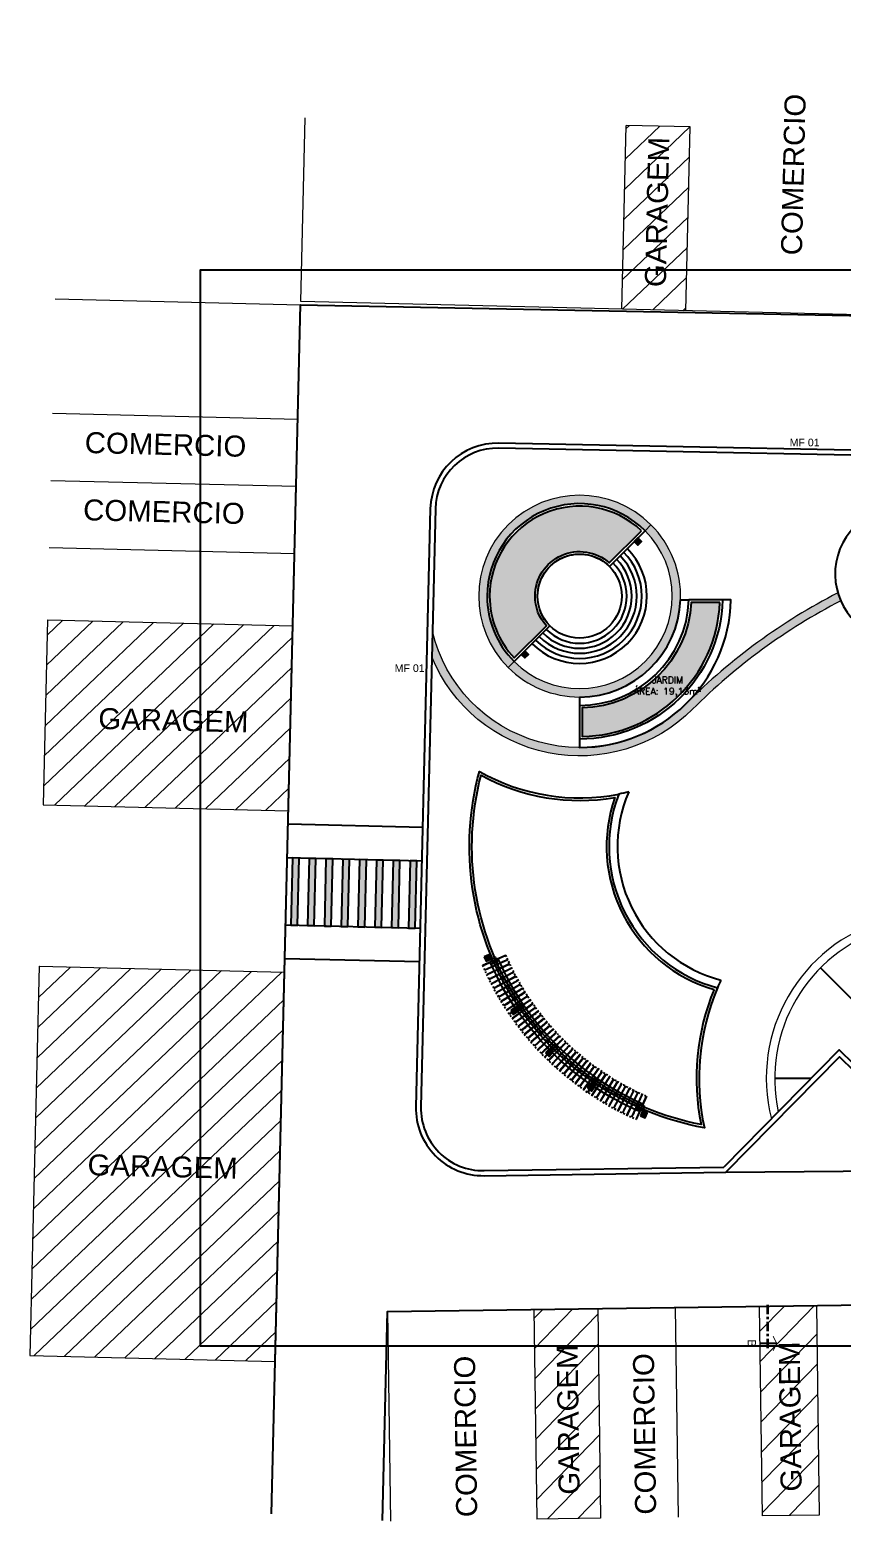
# Model space of a CAD drawing. Extents: x 387222 to 388513, y 9633222 to 9634061.
# Drawn here: x 388220.9 to 388269.1, y 9633403.4 to 9633492.1 of the extents above; entities that cross this region are included whole.
import ezdxf
from ezdxf.enums import TextEntityAlignment as Align

# ---------------------------------------------------------------- set-up
doc = ezdxf.new("R2010")
doc.units = 0
doc.header["$LTSCALE"] = 0.04921259842519685
for name, pattern in [('ACAD_PROJEÇÃO', [0.2, 0.1, -0.1]), ('CONTINUO', [0]), ('DASHDOT', [1, 0.5, -0.25, 0, -0.25])]:
    doc.linetypes.add(name, pattern=pattern)
doc.layers.get('Defpoints').update_dxf_attribs({"color": 8})
for name, color, linetype in [('AI-Cotas', 12, 'Continuous'), ('BANCO', 2, 'Continuous'), ('Camada 1', 7, 'Continuous'), ('DLXLUM03', 2, 'Continuous'), ('EIXO', 253, 'DASHDOT'), ('HACHURA', 253, 'Continuous'), ('MEIO-FIO', 3, 'Continuous'), ('P01', 22, 'Continuous'), ('P08', 8, 'Continuous'), ('P2', 2, 'Continuous'), ('P6', 4, 'Continuous'), ('PROJEÇÃO', 8, 'ACAD_PROJEÇÃO'), ('SINAH_IMPLANTAR', 7, 'Continuous'), ('Texto', 2, 'Continuous'), ('VIA_PAVIMENTADA', 7, 'Continuous')]:
    doc.layers.add(name, color=color, linetype=linetype)
for name, color, linetype, lineweight in [('ARQ_PISO', 7, 'Continuous', 13), ('CARAMANCHÃO', 2, 'Continuous', 13), ('Layout', 8, 'Continuous', 13), ('PAISAGISMO', 73, 'Continuous', 25)]:
    doc.layers.add(name, color=color, linetype=linetype, lineweight=lineweight)
doc.styles.add('COTA_200', font='romans.shx', dxfattribs={"height": 0.4})
doc.styles.add('RUA_200', font='arial.ttf', dxfattribs={"height": 0.45})
doc.styles.add('SANS', font='SAS_____.PFB')
doc.styles.add('T7', font='arial.ttf')
pattern_1 = [(45, (57.49700831703376, -18.20105795003474), (-0.8980256121069153, 0.8980256121069154), [])]
pattern_2 = [(45, (72.08495355065679, 44.64894174784422), (-0.8980256121069153, 0.8980256121069154), [])]
pattern_3 = [(45.80543982138884, (50.86428464960773, 57.83007415570319), (-0.9105605299318542, 0.8853132334548156), [])]

# ---------------------------------------------------------------- blocks, each defined once
blk = doc.blocks.new('A$C16AF3B07')
at = {"layer": 'Layout'}
h = blk.add_hatch(dxfattribs=at)
h.set_pattern_fill('LINE', color=256, scale=0.4, angle=45, style=0)
h.set_pattern_definition(pattern_1)
h.paths.add_polyline_path([(22.90000041777967, 10.93513705208898), (19.10000041779131, 10.93513705208898), (19.10000041779131, 2.272427082061768e-07), (22.90000041777967, 2.272427082061768e-07)])
h = blk.add_hatch(dxfattribs=at)
h.set_pattern_fill('LINE', color=256, scale=0.4, angle=45, style=0)
h.set_pattern_definition(pattern_1)
h.paths.add_polyline_path([(39.30000041780295, 10.93513705208898), (35.30000041780295, 10.93513705208898), (35.30000041780295, 2.272427073179983e-07), (39.30000041780295, 2.272427073179983e-07)])
h = blk.add_hatch(dxfattribs=at)
h.set_pattern_fill('LINE', color=256, scale=0.4, angle=45, style=0)
h.set_pattern_definition(pattern_1)
h.paths.add_polyline_path([(62.50000041775638, 10.93513705208898), (59.50000041775638, 10.93513705208898), (59.50000041775638, 2.272427082061768e-07), (62.50000041775638, 2.272427082061768e-07)])
for p, q in [((4.177563823759556e-07, 2.272427082061768e-07), (4.177563823759556e-07, 10.93513705208898)), ((19.10000041779131, 2.272427082061768e-07), (19.10000041779131, 10.93513705208898)), ((22.90000041777967, 10.93513705208898), (19.10000041779131, 10.93513705208898)), ((22.90000041777967, 2.272427082061768e-07), (22.90000041777967, 10.93513705208898)), ((35.30000041780295, 2.272427082061768e-07), (35.30000041780295, 10.93513705208898)), ((39.30000041780295, 10.93513705208898), (35.30000041780295, 10.93513705208898)), ((39.30000041780295, 2.272427082061768e-07), (39.30000041780295, 10.93513705208898)), ((48.90000041777967, 2.272427082061768e-07), (48.90000041777967, 10.93513705208898)), ((59.50000041775638, 2.272427082061768e-07), (59.50000041775638, 10.93513705208898)), ((62.50000041775638, 10.93513705208898), (59.50000041775638, 10.93513705208898)), ((62.50000041775638, 2.272427082061768e-07), (62.50000041775638, 10.93513705208898)), ((87.5100004177657, 2.272427082061768e-07), (87.5100004177657, 10.93513705208898)), ((87.5100004177657, 2.272427082061768e-07), (4.177563823759556e-07, 2.272427082061768e-07))]:
    blk.add_line(p, q, dxfattribs=at)
at = {"layer": 'Layout', "char_height": 1.25, "width": 15.72225240717143, "attachment_point": 1, "rotation": 90, "style": 'T7'}
for s, insert in [('COMERCIO', (28.46997878997354, 3.451345736160874)), ('COMERCIO', (76.3225717433379, 3.451345736160874)), ('GARAGEM', (20.42481514048995, 1.36657103523612)), ('GARAGEM', (36.72481514047831, 1.36657103523612)), ('GARAGEM', (60.42481514048995, 1.36657103523612))]:
    blk.add_mtext(s, dxfattribs=dict(at, insert=insert))
blk = doc.blocks.new('A$C27F23DB8')
at = {"layer": 'Layout'}
h = blk.add_hatch(dxfattribs=at)
h.set_pattern_fill('LINE', color=256, scale=0.4, angle=45, style=0)
h.set_pattern_definition(pattern_2)
h.paths.add_polyline_path([(-8.418573997914791e-07, 43.74999992549419), (-8.418573997914791e-07, 32.74999992549419), (14.58794565137941, 32.74999992549419), (14.58794565137941, 43.74999992549419)])
h = blk.add_hatch(dxfattribs=at)
h.set_pattern_fill('LINE', color=256, scale=0.4, angle=45, style=0)
h.set_pattern_definition(pattern_2)
h.paths.add_polyline_path([(14.58794565137941, 23.14999992586672), (-8.418573997914791e-07, 23.14999992586672), (-8.418573997914791e-07, -7.450580596923828e-08), (14.58794565137941, -7.450580774559512e-08)])
for p, q in [((-8.418573997914791e-07, 62.84999992512167), (14.58794565137941, 62.84999992512167)), ((14.58794565137941, 62.84999992512167), (14.58794565137941, -7.450580596923828e-08)), ((-8.418573997914791e-07, 56.04999992437661), (14.58794565137941, 56.04999992437661)), ((-8.418573997914791e-07, 52.04999992437661), (14.58794565137941, 52.04999992437661)), ((-8.418573997914791e-07, 48.04999992437661), (14.58794565137941, 48.04999992437661)), ((-8.418573997914791e-07, 43.74999992549419), (14.58794565137941, 43.74999992549419)), ((-8.418573997914791e-07, 43.74999992549419), (-8.418573997914791e-07, 32.74999992549419)), ((-8.418573997914791e-07, 32.74999992549419), (14.58794565137941, 32.74999992549419)), ((-8.418573997914791e-07, 23.14999992586672), (14.58794565137941, 23.14999992586672)), ((-8.418573997914791e-07, 23.14999992586672), (-8.418573997914791e-07, -7.450580596923828e-08)), ((-8.418573997914791e-07, -7.450580596923828e-08), (14.58794565137941, -7.450580596923828e-08))]:
    blk.add_line(p, q, dxfattribs=at)
at = {"layer": 'Layout', "char_height": 1.25, "width": 15.72225240717143, "attachment_point": 1, "style": 'T7'}
for s, insert in [('COMERCIO', (1.958873687661253, 54.97735525295138)), ('COMERCIO', (1.958873687661253, 50.97735525295138)), ('GARAGEM', (3.160352639679331, 38.59256872162223)), ('GARAGEM', (3.160352639679331, 12.04960590042174))]:
    blk.add_mtext(s, dxfattribs=dict(at, insert=insert))
blk = doc.blocks.new('A$C2FCD177E')
at = {"layer": 'Layout'}
h = blk.add_hatch(dxfattribs=at)
h.set_pattern_fill('LINE', color=256, scale=0.4, angle=45.80543982138884, style=0)
h.set_pattern_definition(pattern_3)
h.paths.add_polyline_path([(12.49876514973167, 12.63735854282905), (8.69914061296377, 12.58394151019914), (8.87433267798042, 0.1222970169037572), (12.67395721474895, 0.175714049488306)])
h = blk.add_hatch(dxfattribs=at)
h.set_pattern_fill('LINE', color=256, scale=0.4, angle=45.80543982138884, style=0)
h.set_pattern_definition(pattern_3)
h.paths.add_polyline_path([(25.49748067039538, 12.82010102288075), (22.0978166111673, 12.77230683579062), (22.2730086761876, 0.3106623422354469), (25.67267273541074, 0.3584565278142708)])
h = blk.add_hatch(dxfattribs=at)
h.set_pattern_fill('LINE', color=256, scale=0.4, angle=45.80543982138884, style=0)
h.set_pattern_definition(pattern_3)
h.paths.add_polyline_path([(48.79517848812975, 13.1476317755878), (45.795474906452, 13.10546043328941), (45.97066697152331, 0.6438159383833408), (48.97037055320106, 0.6859872806817293)])
for p, q in [((2.260785549879074e-07, 12.46164461970329), (48.79517848812975, 13.1476317755878)), ((2.260785549879074e-07, 12.46164461970329), (0.1751922910916619, 1.266598701477051e-07)), ((8.699140612967312, 12.58394150994718), (8.87433267798042, 0.122297016903758)), ((12.49876514973585, 12.63735854253173), (12.67395721474895, 0.175714049488306)), ((17.09831064171158, 12.70202126726508), (17.27350270672468, 0.2403767723590136)), ((22.09781661117449, 12.77230683527887), (22.2730086761876, 0.310662342235446)), ((25.49748067039764, 12.82010102272034), (25.67267273541074, 0.3584565278142691)), ((30.69696687860414, 12.89319801516831), (30.87215894367546, 0.4315535202622414)), ((37.79626535531133, 12.99300352297723), (37.97145742032444, 0.5313590280711651)), ((45.795474906452, 13.10546043328941), (45.97066697152331, 0.6438159383833408)), ((48.79517848812975, 13.1476317755878), (48.97037055320106, 0.6859872806817293)), ((12.67395721474895, 0.175714049488306), (8.87433267798042, 0.122297016903758)), ((25.67267273541074, 0.3584565278142691), (22.2730086761876, 0.310662342235446)), ((48.97037055320106, 0.6859872806817293), (45.97066697152331, 0.6438159383833408))]:
    blk.add_line(p, q, dxfattribs=at)
at = {"layer": 'Layout', "char_height": 1.25, "width": 15.72225240717143, "attachment_point": 1, "rotation": 90.80543982138883, "style": 'T7'}
for s, insert in [('GARAGEM', (46.87534853391116, 2.082414826378226)), ('COMERCIO', (4.089294996636454, 0.2272976655513048)), ('GARAGEM', (10.17897471803008, 1.566518750041723)), ('COMERCIO', (14.72676041198429, 0.3768445029854774)), ('GARAGEM', (23.37767047743546, 1.752072652801871))]:
    blk.add_mtext(s, dxfattribs=dict(at, insert=insert))
blk = doc.blocks.new('CAR 03')
at = {"layer": 'BANCO'}
for points in [[(5.631273666495641, -3.246298490886378, -0.1890008172567053), (-3.246298491774132, 5.631273666721419, -0.1890008172567053)], [(-2.788098243972421, 5.831404956432593, 0.1890008172445109), (5.831404955762094, -2.788098244185583)]]:
    blk.add_lwpolyline(points, format="xyb", dxfattribs=at)
at = {"layer": 'CARAMANCHÃO'}
for points in [[(-2.339886883784267, 6.054453979082117), (-3.714505304407794, 5.454052390530705)], [(-2.319891432940494, 6.008626231923699), (-3.69449217536021, 5.408232364803553)], [(-2.228044049465097, 5.803116807714105), (-3.592251449357718, 5.179467733949423)], [(-2.207255746936426, 5.757643226534128), (-3.571463146829046, 5.133994152769446)], [(-2.111931898863986, 5.553723070770502), (-3.465352563594934, 4.906998630613089)], [(-2.090374417428393, 5.508609049022198), (-3.44379508215934, 4.861884608864784)], [(-1.991601593210362, 5.306336969137192), (-3.333845240646042, 4.636723656207323)], [(-1.969281149329618, 5.261595513671637), (-3.311524796765298, 4.591982200741768)], [(-1.867087831604294, 5.061029832810163), (-3.197767402743921, 4.36872074380517)], [(-1.844010861823335, 5.016673848032951), (-3.174690432962961, 4.324364759027958)], [(-1.738426519965287, 4.817872408777475), (-3.057158290466759, 4.103067180141807)], [(-1.714599678933155, 4.773914681747556), (-3.033331449434627, 4.059109453111887)], [(-1.605654759856407, 4.57693480886519), (-2.912058450689074, 3.83983956836164)], [(-1.581084918405395, 4.533388020470738), (-2.887488609238062, 3.796292779967189)], [(-1.468810838356148, 4.338286515325308), (-2.762509725580458, 3.579113816842437)], [(-1.443505081639159, 4.295163219794631), (-2.737203968863469, 3.53599052131176)], [(-1.327934216707945, 4.101996347308159), (-2.608555240032729, 3.320965111255646)], [(-1.301899842044804, 4.059308979660273), (-2.582520865369588, 3.278277743607759)], [(-1.183065519144293, 3.868132438510656), (-2.450239389494527, 3.065467888489366)], [(-1.15631003404269, 3.825893310829997), (-2.423483904392924, 3.023228760808706)], [(-1.034246521012392, 3.636762231588364), (-2.287607826991007, 2.81269583106041)], [(-1.006777640897781, 3.594983521848917), (-2.260138946876395, 2.770917121320963)], [(-0.8815201368997805, 3.407952446490526), (-2.120707450201735, 2.562721827998757)], [(-0.8533457828452811, 3.366646202281117), (-2.092533096147235, 2.521415583789349)], [(-0.724930408061482, 3.18176906183362), (-1.949586387723684, 2.315617961809039)], [(-0.6960587046341971, 3.140947194769979), (-1.920714684296399, 2.274796094745398)], [(-0.5645224898471497, 2.958277301862836), (-1.774293985276017, 2.071455491706729)], [(-0.5349617626634426, 2.91795158572495), (-1.74473325809231, 2.031129775568843)], [(-0.4003426385461353, 2.737541615962982), (-1.594880791322794, 1.830304821953177)], [(-0.3701014120015316, 2.697723677381873), (-1.56463956477819, 1.790486883372068)], [(-0.2324381982907653, 2.519625656306744), (-1.411398542753886, 1.592235499992967)], [(-0.2015251929988153, 2.480326978489757), (-1.380485537461936, 1.55293682217598)], [(-0.06085758731933311, 2.304592261090875), (-1.223900150042027, 1.357316169887781)], [(-0.02928171749226749, 2.265824176371098), (-1.192324280214962, 1.318548085168004)], [(0.1143497163429856, 2.092503441497684), (-1.032439681352116, 1.125614577904344)], [(0.1465793452225626, 2.054277127608657), (-1.000210052472539, 1.087388264015317)], [(0.2931331885047257, 1.883420355618), (-0.8370723476400599, 0.8971975408494473)], [(0.3260072824778035, 1.845746837556362), (-0.804198253666982, 0.8595240227878094)], [(0.4754412739421241, 1.677403297275305), (-0.637854486471042, 0.672130923718214)], [(0.5089503531344235, 1.640293437987566), (-0.6043454072787426, 0.6350210644304752)], [(0.6612214008928277, 1.474511671811342), (-0.4348435458377935, 0.4504796266555786)], [(0.695355802483391, 1.43797617405653), (-0.4007091442472301, 0.4139441289007664)], [(0.8504199966555461, 1.274803990498185), (-0.2280980672221631, 0.2323075719177723)], [(0.8851698773214594, 1.238853387534618), (-0.1933481865562499, 0.1963569689542055)], [(1.042982502374798, 1.078337840735912), (-0.01767766941338778, 0.01767767034471035)], [(1.078337841434404, 1.042982501909137), (0.01767766964621842, -0.0176776684820652)], [(1.238853389397264, 0.8851698767393827), (0.1963569693034515, -0.1933481860905886)], [(1.274803991545923, 0.8504199963063002), (0.232307571452111, -0.2280980665236712)], [(1.43797617504606, 0.6953558027744293), (0.4139441283768974, -0.4007091429084539)], [(1.474511673266534, 0.6612214017659426), (0.450479626597371, -0.4348435439169407)], [(1.640293438802473, 0.5089503526687622), (0.6350210628588684, -0.6043454073369503)], [(1.677403297449928, 0.4754412733018398), (0.6721309215063229, -0.6378544867038727)], [(1.845746838895138, 0.3260072804987431), (0.8595240212744102, -0.8041982538998127)], [(1.883420356782153, 0.2931331880390644), (0.8971975391614251, -0.8370723463594913)], [(2.05427712952951, 0.1465793456882238), (1.087388264480978, -1.000210052356124)], [(2.092503442778252, 0.1143497172743082), (1.125614577729721, -1.03243968077004)], [(2.265824177186005, -0.02928171865642071), (1.31854808377102, -1.192324278876185)], [(2.304592262604274, -0.06085758842527866), (1.357316169189289, -1.223900148645043)], [(2.480326978839003, -0.201525192707777), (1.552936820371542, -1.380485536530614)], [(2.519625656947028, -0.2324381973594427), (1.592235498479567, -1.41139854118228)], [(2.697723678778857, -0.370101410895586), (1.790486884128768, -1.564639562740922)], [(2.737541617185343, -0.4003426376730204), (1.830304822535254, -1.594880789518356)], [(2.917951586889103, -0.534961761906743), (2.031129773473367, -1.744733257219195)], [(2.958277303376235, -0.5645224880427122), (2.071455489960499, -1.774293983355165)], [(3.140947196807247, -0.6960587035864592), (2.274796094861813, -1.920714681968093)], [(3.181769062764943, -0.7249304074794054), (2.315617960819509, -1.949586385861039)], [(3.366646203852724, -0.8533457815647125), (2.521415583032649, -2.092533094808459)], [(3.407952447596472, -0.8815201353281736), (2.562721826776396, -2.12070744857192)], [(3.59498352376977, -1.006777640432119), (2.770917120797094, -2.260138945654035)], [(3.636762233974878, -1.0342465210706), (2.812695831002202, -2.287607826292515)], [(3.82589331176132, -1.156310034915805), (3.023228760343045, -2.423483904451132)], [(3.868132440722547, -1.183065518736839), (3.065467889304273, -2.450239388272166)], [(4.059308980766218, -1.301899842917919), (3.278277743083891, -2.582520864903927)], [(4.101996348181274, -1.327934216707945), (3.320965110498946, -2.608555238693953)], [(4.295163221540861, -1.443505080416799), (3.53599052131176, -2.7372039668262)], [(4.33828651777003, -1.468810837715864), (3.579113817540929, -2.762509724125266)], [(4.533388021343853, -1.581084918230772), (3.796292779094074, -2.887488609179854)], [(4.576934811018873, -1.605654759332538), (3.839839568769094, -2.91205845028162)], [(4.773914684075862, -1.714599678292871), (4.059109453926794, -3.033331448212266)], [(4.817872409708798, -1.738426519557834), (4.10306717955973, -3.057158289477229)], [(5.016673849720974, -1.844010861590505), (4.32436475798022, -3.174690430983901)], [(5.061029835371301, -1.86708783172071), (4.368720743630547, -3.197767401114106)], [(5.261595514370129, -1.969281148165464), (4.591982200334314, -3.311524795368314)], [(5.306336969195399, -1.991601591929793), (4.636723655159585, -3.333845239132643)], [(5.50860905071022, -2.090374417603016), (4.861884608922992, -3.443795081228018)], [(5.55372307280777, -2.111931897699833), (4.906998631020542, -3.465352561324835)], [(5.757643228280358, -2.207255745306611), (5.133994152769446, -3.571463145315647)], [(5.803116808179766, -2.228044047951698), (5.179467732668854, -3.592251447960734)], [(6.008626233611722, -2.31989143230021), (5.408232364396099, -3.694492174312472)], [(6.054453978711758, -2.33988688388631), (5.454052389075514, -3.714505301788449)]]:
    blk.add_lwpolyline(points, dxfattribs=at)
at = {"layer": 'EIXO'}
for points in [[(-2.329897997144144, 6.031536245718598), (-3.704498740204144, 5.431142376735806)], [(-2.217649897851516, 5.780380018055439), (-3.581857298442628, 5.156730942428112)], [(-2.101153157826047, 5.53116605989635), (-3.454573823197279, 4.884441619738936)], [(-1.980441370978951, 5.283966241404414), (-3.322685018996708, 4.614352928474545)], [(-1.855549346422777, 5.038851842284203), (-3.186228918144479, 4.346542749553919)], [(-1.72651309921639, 4.795893546193838), (-3.045244870183524, 4.081088315695524)], [(-1.593369838839862, 4.555161414667964), (-2.899773530254606, 3.818066174164414)], [(-1.456157959764823, 4.316724868491292), (-2.749856847454794, 3.557552168145776)], [(-1.314917029172648, 4.080652663484216), (-2.595538052904885, 3.299621427431703)], [(-1.169687776418868, 3.847012875601649), (-2.436861647118349, 3.044348323717713)], [(-1.020512080751359, 3.615872878581285), (-2.273873387137428, 2.791806474328041)], [(-0.8674329597270116, 3.387299325317144), (-2.106620273320004, 2.54206870496273)], [(-0.7104945561732166, 3.161358129233122), (-1.935150536184665, 2.295207027345896)], [(-0.5497421261388808, 2.938114445656538), (-1.759513621800579, 2.051292631775141)], [(-0.3852220251574181, 2.71763264760375), (-1.579760178166907, 1.8103958517313)], [(-0.2169816954992712, 2.499976318329573), (-1.395942040253431, 1.572586160153151)], [(-0.04506965231848881, 2.285208219662309), (-1.208112215215806, 1.33793212659657)], [(0.1304645308409818, 2.07339028455317), (-1.016324866970535, 1.10650142095983)], [(0.3095702355494723, 1.864583598449826), (-0.8206353007117286, 0.8783607799559832)], [(0.4921958136255853, 1.658848369494081), (-0.6210999469622038, 0.6535759922116995)], [(0.678288601746317, 1.456243924796581), (-0.4177763451007195, 0.4322118759155273)], [(0.8677949369885027, 1.256828689947724), (-0.2107231268892065, 0.2143322695046663)], [(1.060660171904601, 1.060660172253847), (1.164153218269348e-10, 0)], [(1.256828690471593, 0.8677949365228415), (0.2143322703777812, -0.2107231263071299)], [(1.456243924098089, 0.6782886032015085), (0.4322118775453418, -0.4177763443440199)], [(1.658848368097097, 0.492195812985301), (0.6535759922116995, -0.6210999470204115)], [(1.864583597809542, 0.3095702361315489), (0.8783607802470215, -0.8206353019922972)], [(2.073390286066569, 0.130464531481266), (1.106501421192661, -1.016324866563082)], [(2.285208219836932, -0.04506965167820454), (1.337932126538362, -1.20811221562326)], [(2.499976317805704, -0.2169816941022873), (1.572586159512866, -1.395942039787769)], [(2.717632647836581, -0.3852220233529806), (1.81039585347753, -1.579760177060962)], [(2.938114445016254, -0.5497421249747276), (2.051292631833348, -1.75951362028718)], [(3.161358129582368, -0.7104945536702871), (2.295207028044388, -1.935150535777211)], [(3.387299325549975, -0.8674329575151205), (2.542068705079146, -2.106620272621512)], [(3.615872878697701, -1.020512079820037), (2.791806476074271, -2.273873386904597)], [(3.847012876009103, -1.169687775895), (3.04434832505649, -2.436861647292972)], [(4.080652664240915, -1.314917027950287), (3.299621427024249, -2.595538053661585)], [(4.316724869422615, -1.456157958135009), (3.557552169659175, -2.749856846407056)], [(4.555161415948533, -1.593369837850332), (3.818066174164414, -2.89977353066206)], [(4.795893546601292, -1.726513098925352), (4.0810883170343, -3.045244868844748)], [(5.038851842225995, -1.855549344792962), (4.346542751125526, -3.186228917911649)], [(5.283966241462622, -1.980441369116306), (4.614352928067092, -3.322685018181801)], [(5.531166061467957, -2.101153155788779), (4.884441620262805, -3.454573823139071)], [(5.780380017880816, -2.217649895697832), (5.156730943068396, -3.581857297569513)], [(6.031536245660391, -2.329897996038198), (5.431142377026845, -3.704498738050461)]]:
    blk.add_lwpolyline(points, dxfattribs=at)
at = {"layer": 'P6'}
for points in [[(-2.819085234426893, 5.654186660423875), (-3.094016149698291, 5.534103184938431, -0.004386049286966044), (-3.214094923285302, 5.809023333713412), (-2.939164007955696, 5.929106809198856, 0.00446437469036286)], [(-1.278031603607815, 2.925665687769651), (-1.525878772314172, 2.756612943485379, -0.004386049286966044), (-1.69492489635013, 3.004450406879187), (-1.447077727585565, 3.173503151163459, 0.00446437469036286)], [(0.7429356388165615, 0.5308036040514708), (0.5307952967705205, 0.3186632618308067, -0.004386049286966044), (0.3186632624128833, 0.5307952966541052), (0.5308036044589244, 0.7429356388747692, 0.00446437469036286)], [(3.173503151396289, -1.447077728807926), (3.004450406995602, -1.694924896582961, -0.004386049286966044), (2.756612944242079, -1.525878772139549), (2.925665688642766, -1.278031604364514, 0.00446437469036286)], [(5.929106811003294, -2.939164007082582), (5.809023334702943, -3.214094921946526, -0.004386049286966044), (5.534103185927961, -3.094016147777438), (5.654186662228312, -2.819085232913494, 0.00446437469036286)]]:
    blk.add_lwpolyline(points, format="xyb", close=True, dxfattribs=at)
at = {"layer": 'PROJEÇÃO'}
for radius, start, end in [(17.70000000000001, 203.5136683158284, 246.4863316744765), (16.95000000000001, 203.5945945883296, 246.4054054077534), (16.20000000000009, 203.5061751408083, 246.4938248559673)]:
    blk.add_arc((12.51579002710059, 12.51579002663493), radius, start, end, dxfattribs=at)
blk = doc.blocks.new('A$C618B4AD4')
at = {"layer": 'SINAH_IMPLANTAR'}
h = blk.add_hatch(color=256, dxfattribs=at)
h.dxf.hatch_style = 1
h.paths.add_polyline_path([(0.7000000000116415, 2.000000288709998), (0.7000000000116415, 6.000000288709998), (0.3000000000465661, 6.000000288709998), (0.3000000000465661, 2.000000288709998)])
h = blk.add_hatch(color=256, dxfattribs=at)
h.dxf.hatch_style = 1
h.paths.add_polyline_path([(1.700000000011642, 2.000000288709998), (1.700000000011642, 6.000000288709998), (1.300000000046566, 6.000000288709998), (1.300000000046566, 2.000000288709998)])
h = blk.add_hatch(color=256, dxfattribs=at)
h.dxf.hatch_style = 1
h.paths.add_polyline_path([(2.700000000011642, 2.000000288709998), (2.700000000011642, 6.000000288709998), (2.300000000046566, 6.000000288709998), (2.300000000046566, 2.000000288709998)])
h = blk.add_hatch(color=256, dxfattribs=at)
h.dxf.hatch_style = 1
h.paths.add_polyline_path([(3.700000000011642, 2.000000288709998), (3.700000000011642, 6.000000288709998), (3.300000000046566, 6.000000288709998), (3.300000000046566, 2.000000288709998)])
h = blk.add_hatch(color=256, dxfattribs=at)
h.dxf.hatch_style = 1
h.paths.add_polyline_path([(4.700000000011642, 2.000000288709998), (4.700000000011642, 6.000000288709998), (4.300000000046566, 6.000000288709998), (4.300000000046566, 2.000000288709998)])
h = blk.add_hatch(color=256, dxfattribs=at)
h.dxf.hatch_style = 1
h.paths.add_polyline_path([(5.700000000011642, 2.000000288709998), (5.700000000011642, 6.000000288709998), (5.300000000046566, 6.000000288709998), (5.300000000046566, 2.000000288709998)])
h = blk.add_hatch(color=256, dxfattribs=at)
h.dxf.hatch_style = 1
h.paths.add_polyline_path([(6.700000000011642, 2.000000288709998), (6.700000000011642, 6.000000288709998), (6.300000000046566, 6.000000288709998), (6.300000000046566, 2.000000288709998)])
h = blk.add_hatch(color=256, dxfattribs=at)
h.dxf.hatch_style = 1
h.paths.add_polyline_path([(7.700000000011642, 2.000000288709998), (7.700000000011642, 6.000000288709998), (7.300000000046566, 6.000000288709998), (7.300000000046566, 2.000000288709998)])
for points in [[(0.7000000000116415, 2.000000288709998), (0.7000000000116415, 6.000000288709998), (0.3000000000465661, 6.000000288709998), (0.3000000000465661, 2.000000288709998)], [(1.700000000011642, 2.000000288709998), (1.700000000011642, 6.000000288709998), (1.300000000046566, 6.000000288709998), (1.300000000046566, 2.000000288709998)], [(2.700000000011642, 2.000000288709998), (2.700000000011642, 6.000000288709998), (2.300000000046566, 6.000000288709998), (2.300000000046566, 2.000000288709998)], [(3.700000000011642, 2.000000288709998), (3.700000000011642, 6.000000288709998), (3.300000000046566, 6.000000288709998), (3.300000000046566, 2.000000288709998)], [(4.700000000011642, 2.000000288709998), (4.700000000011642, 6.000000288709998), (4.300000000046566, 6.000000288709998), (4.300000000046566, 2.000000288709998)], [(5.700000000011642, 2.000000288709998), (5.700000000011642, 6.000000288709998), (5.300000000046566, 6.000000288709998), (5.300000000046566, 2.000000288709998)], [(6.700000000011642, 2.000000288709998), (6.700000000011642, 6.000000288709998), (6.300000000046566, 6.000000288709998), (6.300000000046566, 2.000000288709998)], [(7.700000000011642, 2.000000288709998), (7.700000000011642, 6.000000288709998), (7.300000000046566, 6.000000288709998), (7.300000000046566, 2.000000288709998)]]:
    blk.add_lwpolyline(points, close=True, dxfattribs=at)
at = {"layer": 'VIA_PAVIMENTADA'}
for points in [[(8, 8.000000288709998), (0, 8.000000288709998)], [(8, 6.000000288709998), (0, 6.000000288709998)], [(8, 2.000000288709998), (0, 2.000000288709998)], [(8, 2.887099981307983e-07), (0, 2.887099981307983e-07)]]:
    blk.add_lwpolyline(points, dxfattribs=at)
blk = doc.blocks.new('Ind-corte05')
blk.add_line((0.3515625, 1.500000000000014), (-0.3124456740292771, 1.5))
for points, const_width in [([(0, 1.6875), (0, 1.3125)], 0.09375), ([(0.2109375, 1.78125), (0.3515625, 1.5), (0.2109375, 1.21875)], 0.0375), ([(0, 1.21875), (0, 1.125)], 0.09375), ([(0, 1.03125), (0, 0.65625)], 0.09375), ([(0, 0.5625), (0, 0.46875)], 0.09375), ([(0, 0.375), (0, 0)], 0.09375)]:
    blk.add_lwpolyline(points, dxfattribs=dict(const_width=const_width))
at = {"color": 4, "style": 'SANS'}
blk.add_attdef('CORTE', text='', height=0.5, rotation=90, dxfattribs=at).set_placement((-0.3913552443832202, 1.5), align=Align.CENTER)
blk = doc.blocks.new('*X430')
at = {"color": 0}
for p, q in [((-0.1092439952078573, -0.1470766164589037), (-0.1092439952078573, 0.1529233835411077)), ((-0.0827274909133658, -0.1470766164589037), (-0.08272749091336579, 0.1529233835411077)), ((-0.03424399520785444, -0.1470766164589037), (-0.03424399520785442, 0.1529233835411077)), ((-0.007727490913362957, -0.1470766164589037), (-0.007727490913362938, 0.1529233835411077)), ((0.0407560047921484, -0.1470766164589037), (0.04075600479214842, 0.1529233835411077)), ((0.06727250908663988, -0.1470766164589037), (0.0672725090866399, 0.1529233835411077)), ((0.1157560047921512, -0.1470766164589037), (0.1157560047921513, 0.1529233835411077)), ((0.1422725090866427, -0.1470766164589037), (0.1422725090866427, 0.1529233835411077))]:
    blk.add_line(p, q, dxfattribs=at)
blk = doc.blocks.new('Lum. Piso')
at = {"layer": 'HACHURA'}
h = blk.add_hatch(color=8, dxfattribs=at)
h.dxf.hatch_style = 1
h.paths.add_polyline_path([(0, -0.2999999523162842), (0.6000000014901161, -0.2999999523162842), (0.6000000014901161, 0.2999999523162842), (0, 0.2999999523162842)])
at = {"layer": 'DLXLUM03'}
for points in [[(0, -0.2999999523162842), (0.6000000014901161, -0.2999999523162842), (0.6000000014901161, 0.2999999523162842), (0, 0.2999999523162842)], [(0.07500000298023224, -0.2250000238418579), (0.5250000059604645, -0.2250000238418579), (0.5250000059604645, 0.2249999046325684), (0.07500000298023224, 0.2249999046325684)]]:
    blk.add_lwpolyline(points, close=True, dxfattribs=at)
at = {"layer": 'DLXLUM03', "xscale": 1.499999999999803, "yscale": 1.499999999999803, "zscale": 1.499999999999803}
blk.add_blockref('*X430', (0.2851501107215881, -0.004385232925415039), dxfattribs=at)

msp = doc.modelspace()

# ---------------------------------------------------------------- hatches: boundary and pattern name
at = {"layer": 'P01'}
h = msp.add_hatch(color=256, dxfattribs=at)
h.dxf.hatch_style = 1
h.paths.add_polyline_path([(388257.4253892069, 9633462.325027935), (388257.7789425975, 9633462.678581325, 1), (388249.2936612242, 9633454.193299951), (388249.6472146148, 9633454.546853341, -0.1989123674167624), (388248.0363019108, 9633458.435940638, -0.6681786378732941)])
h = msp.add_hatch(color=256, dxfattribs=at)
h.dxf.hatch_style = 1
h.paths.add_polyline_path([(388257.7789425975, 9633462.678581325), (388257.4253892067, 9633462.325027935, -1), (388249.6472146149, 9633454.546853341), (388249.2936612241, 9633454.193299951, 0.1989123673496558), (388253.5363019107, 9633452.435940638, 0.4032267608915916), (388259.5320483883, 9633458.21005532, 0.2087176112275926)])
h = msp.add_hatch(color=256, dxfattribs=at)
h.dxf.hatch_style = 1
h.paths.add_polyline_path([(388244.7856695231, 9633456.332031706), (388244.7493379978, 9633454.824948369, 0.5354082035268145), (388260.2538163338, 9633451.71842622, -0.07727823364145477), (388269.0606902562, 9633458.155149281, -0.0315356658617334), (388268.8883913053, 9633458.628856985, 0.07772668473573198), (388259.9003890787, 9633452.072105747, -0.1989175186289221), (388253.5363019107, 9633449.435940638, -0.3466769457464564)])
at = {"layer": 'PAISAGISMO', "ltscale": 0.5}
h = msp.add_hatch(color=256, dxfattribs=at)
h.dxf.hatch_style = 1
h.paths.add_polyline_path([(388257.2117699738, 9633462.323540736, 0.6580856631761398), (388248.1863019108, 9633458.435940638, 0.1916347627695481), (388249.6487018137, 9633454.760472575), (388251.5594072004, 9633456.671177961, -0.1842340168394942), (388250.8863019109, 9633458.435940638, -0.6478894683680757), (388255.3010645871, 9633460.412835348)])
h = msp.add_hatch(color=256, dxfattribs=at)
h.dxf.hatch_style = 1
edge = h.paths.add_edge_path()
edge.add_line((388261.8778371549, 9633458.060055321), (388260.1756701207, 9633458.06005532))
edge.add_arc((388253.5363019109, 9633458.435940636), 6.649999999839453, 271.2924956205509, 356.7596801590242, ccw=False)
edge.add_line((388253.6863019107, 9633451.787632583), (388253.6863019107, 9633450.087288052))
edge.add_arc((388253.5363019105, 9633458.435940638), 8.350000000447666, 271.0293208682595, 357.4198894917154)

# ---------------------------------------------------------------- linework, layer by layer
at = {"layer": 'ARQ_PISO'}
for points in [[(388257.4253892064, 9633462.325027935), (388257.7789425975, 9633462.678581325, 0.9999999999794204), (388249.2936612242, 9633454.193299951), (388249.6447270021, 9633454.544365728)], [(388269.060690256, 9633458.155149281, 0.077278233660658), (388260.2538163317, 9633451.718426218, -0.53540820342545), (388244.7493379978, 9633454.824948369, -0.53540820342545)], [(388268.8883913051, 9633458.628856985, 0.07772793100162502), (388259.9002629411, 9633452.07197961, -0.58599881383912), (388244.7856695229, 9633456.332031706, -0.58599881383912)]]:
    msp.add_lwpolyline(points, format="xyb", dxfattribs=at)
for centre, radius, start, end in [((388253.5363019108, 9633458.435940638), 6, 357.8424442292326, 45.00000000589525), ((388253.5363019108, 9633458.435940638), 5.5, 225.0000000064305, 45.00000000514458), ((388253.5363019108, 9633458.435940638), 6, 225.000000003537, 269.9999999988862), ((388274.4342309359, 9633429.75992638), 9.8, 106.1226056086109, 194.2025345400041), ((388274.4342309359, 9633429.75992638), 9.3, 107.0150847167961, 192.3102086790078)]:
    msp.add_arc(centre, radius, start, end, dxfattribs=at)
at = {"layer": 'BANCO'}
for points in [[(388273.6876037483, 9633463.121900946), (388273.8249643104, 9633463.602662915, 0.9999845865907266), (388271.6271952983, 9633455.910471335), (388271.7645558614, 9633456.391233308)], [(388256.4562514317, 9633446.796615282, -0.01268356773483345), (388255.8622669441, 9633446.663520047, -0.007896617462394586)], [(388248.6813781522, 9633436.863548439, 0.1890008172445109), (388257.3008813519, 9633428.244045239)], [(388257.1007500627, 9633427.785844993, -0.1890008172567053), (388248.2231779044, 9633436.66341715, -0.1890008172567053)]]:
    msp.add_lwpolyline(points, format="xyb", dxfattribs=at)
for points in [[(388253.5363019107, 9633449.935940638), (388253.5363019107, 9633449.43594064), (388253.5363019107, 9633449.435940638, 0.4068806126707158), (388262.5334667878, 9633458.210055321), (388262.0332999586, 9633458.210055321, -0.4064503358100088)], [(388248.6503911617, 9633436.686330143), (388248.3754602465, 9633436.566246668, -0.004386049286966044), (388248.2553814729, 9633436.841166817), (388248.5303123882, 9633436.961250292, 0.00446437469036286)], [(388257.3985832072, 9633428.092979476), (388257.2784997309, 9633427.818048561, -0.004386049286966044), (388257.0035795821, 9633427.938127335), (388257.1236630584, 9633428.21305825, 0.00446437469036286)]]:
    msp.add_lwpolyline(points, format="xyb", close=True, dxfattribs=at)
for points in [[(388259.5320483883, 9633458.21005532), (388260.0323757884, 9633458.21005532)], [(388253.5363019107, 9633452.435940638), (388253.5363019107, 9633451.935940638)], [(388248.5897381011, 9633436.82352218), (388248.6813781522, 9633436.863548439)], [(388248.2231779044, 9633436.66341715), (388248.3148179525, 9633436.703443406)], [(388257.2608550939, 9633428.15240519), (388257.3008813519, 9633428.244045239)], [(388257.1007500627, 9633427.785844993), (388257.1407763207, 9633427.877485042)]]:
    msp.add_lwpolyline(points, dxfattribs=at)
for centre, radius, start, end in [((388253.5363019108, 9633458.435940638), 6, 269.9999999988862, 357.8424442292326), ((388253.5363019108, 9633458.435940638), 6.5, 269.9999999989741, 358.0084797181879), ((388263.985266424, 9633443.54793351), 8.200000000843504, 156.6603680928093, 255.5193441307559), ((388274.4342309359, 9633429.75992638), 13.8, 154.9249767985505, 157.0284509812426)]:
    msp.add_arc(centre, radius, start, end, dxfattribs=at)
at = {"layer": 'Camada 1'}
for points in [[(388274.369595084, 9633429.82456224), (388267.8581378751, 9633436.336019449)], [(388267.2963265422, 9633429.75992639), (388265.1342309359, 9633429.75992639)]]:
    msp.add_lwpolyline(points, dxfattribs=at)
at = {"layer": 'Defpoints'}
msp.add_lwpolyline([(388355.0084279774, 9633413.829406537), (388231.0084279774, 9633413.829406537), (388231.0084279774, 9633477.829406537), (388355.0084279774, 9633477.829406537)], close=True, dxfattribs=at)
at = {"layer": 'MEIO-FIO'}
for points in [[(388235.218506247, 9633403.86832714), (388236.9517112991, 9633475.76413763), (388280.7933787457, 9633474.900644422), (388287.3548881705, 9633474.743558245), (388306.7105669947, 9633474.318104075), (388330.0798313678, 9633473.810227545), (388333.4149044964, 9633492.108108383)], [(388262.0332999586, 9633458.210055321), (388260.0323757884, 9633458.21005532)], [(388253.5363019107, 9633451.935940638), (388253.5363019107, 9633449.935940638)], [(388241.8120344582, 9633403.471293485), (388242.1115275472, 9633415.894692754), (388287.5461943981, 9633416.53343618), (388306.8237408688, 9633416.54833793), (388333.3882300577, 9633416.133566754), (388333.1572375942, 9633403.851745922)]]:
    msp.add_lwpolyline(points, dxfattribs=at)
for points in [[(388333.2574345423, 9633453.070389614), (388333.2574345423, 9633461.825266957, 0.4078634361055881), (388329.3443447361, 9633465.824322673), (388306.5347627029, 9633466.320036005), (388287.17125106, 9633466.745662346), (388280.6188755682, 9633466.902529852), (388248.7390637675, 9633467.5304257, 0.4129226869043201), (388244.6614579695, 9633463.627602017), (388243.8043198797, 9633428.072295051, 0.4254350763585992), (388247.8593865321, 9633423.976289576), (388262.2325569923, 9633424.178354844)], [(388332.9574345423, 9633453.370389614), (388332.9574345423, 9633461.825266957, 0.4078634362052328), (388329.3378264716, 9633465.524393495), (388306.5282444383, 9633466.020106826), (388287.1643646684, 9633466.44574125), (388280.612331699, 9633466.602600556), (388248.7331561972, 9633467.230483871, 0.412922686934726), (388244.961370834, 9633463.620371964), (388244.1042327443, 9633428.065064998, 0.4254350763057252), (388247.8551693977, 9633424.276259935), (388262.1050135504, 9633424.476591421)], [(388261.7285880107, 9633435.145707462, 0.1551119491722262), (388260.9508192402, 9633426.820945427, -0.4397930933929461), (388247.583138173, 9633448.016735226, 0.1804623339900411), (388255.8622669441, 9633446.663520046, 0.4449704746422171), (388261.7285880108, 9633435.145707462)], [(388304.2434373589, 9633424.847440783), (388301.2497134284, 9633427.789021814), (388303.0018825631, 9633429.572250156), (388300.7906794179, 9633431.744939886), (388299.038510283, 9633429.96171154), (388297.25528194, 9633431.713880679), (388295.5031128053, 9633429.930652333), (388293.7198844624, 9633431.68282147), (388291.9677153276, 9633429.899593126), (388290.1844869847, 9633431.651762262), (388284.3672854572, 9633425.73144416, -0.414213562373107), (388281.9632151723, 9633425.7103239), (388280.0373285619, 9633427.602666568), (388281.7894976967, 9633429.385894908), (388279.5782945514, 9633431.558584634), (388277.8261254166, 9633429.77535629), (388276.0428970736, 9633431.527525427), (388274.2907279389, 9633429.744297085), (388272.5074995959, 9633431.49646622), (388270.7553304612, 9633429.713237876), (388268.9721021182, 9633431.46540701), (388262.105662259, 9633424.477251628)], [(388304.121813545, 9633424.546360716), (388300.825465731, 9633427.78529471), (388302.5776348657, 9633429.568523053), (388300.7944065228, 9633431.320692189), (388299.042237388, 9633429.537463844), (388297.2590090451, 9633431.28963298), (388295.5068399103, 9633429.506404636), (388293.7236115673, 9633431.258573772), (388291.9714424326, 9633429.475345429), (388290.1882140895, 9633431.227514565), (388284.5812728584, 9633425.521183865, -0.4142135623731084), (388281.7529548762, 9633425.4963365), (388279.6130808646, 9633427.59893946), (388281.3652499994, 9633429.382167805), (388279.5820216563, 9633431.134336937), (388277.8298525217, 9633429.351108598), (388276.0466241785, 9633431.103277732), (388274.2944550439, 9633429.320049386), (388272.511226701, 9633431.072218522), (388270.7590575661, 9633429.288990177), (388268.9758292232, 9633431.041159313), (388262.2325569923, 9633424.178354844)]]:
    msp.add_lwpolyline(points, format="xyb", dxfattribs=at)
for points in [[(388257.4253892073, 9633462.325027935, 0.6681786379138865), (388248.0363019108, 9633458.435940638, 0.1989123674049415), (388249.6472146147, 9633454.546853341), (388251.768534958, 9633456.668173686, -0.1989123674053306), (388251.0363019108, 9633458.435940638, -0.6681786379431129), (388255.3040688639, 9633460.20370759), (388257.4253892073, 9633462.325027935, 0.6681786379138865)], [(388257.2117699738, 9633462.323540736, 0.6580856631761398), (388248.1863019108, 9633458.435940638, 0.1916347627695482), (388249.6487018137, 9633454.760472575), (388251.5594072004, 9633456.671177961, -0.1842340168394942), (388250.8863019109, 9633458.435940638, -0.6478894683680756), (388255.3010645871, 9633460.412835348)], [(388261.8778371549, 9633458.060055321), (388260.1756701207, 9633458.06005532, -0.3912273460320007), (388253.6863019107, 9633451.787632583), (388253.6863019107, 9633450.087288052, 0.395880406471131)], [(388261.5248815094, 9633435.046815578, 0.1478479826215414), (388260.7579830267, 9633427.009882176, -0.4324490675881689), (388247.6783438441, 9633447.791372672, 0.1707165740831157), (388255.630827271, 9633446.467838723, 0.4302710957295977)]]:
    msp.add_lwpolyline(points, format="xyb", close=True, dxfattribs=at)
at = {"layer": 'P08'}
msp.add_lwpolyline([(388262.2325569923, 9633424.178354844), (388304.1219244039, 9633424.546251789)], dxfattribs=at)
at = {"layer": 'P2'}
msp.add_circle((388253.5363019108, 9633458.435940638), 2.5, dxfattribs=at)
for radius in [3.999999999999999, 3.699999999999999, 3.399999999999999, 3.1, 2.8]:
    msp.add_arc((388253.5363019108, 9633458.435940638), radius, 225.0000000060021, 45.00000000257328, dxfattribs=at)

# ---------------------------------------------------------------- block references
at = {"rotation": 358.6190279493283}
msp.add_blockref('A$C618B4AD4', (388236.0142140532, 9633436.875418589), dxfattribs=at)
at = {"layer": 'AI-Cotas'}
ref = msp.add_blockref('Ind-corte05', (388264.7128326783, 9633416.31084279), dxfattribs=dict(at, xscale=-1.540740740740731, yscale=1.540740740740731, zscale=1.54074074074073, rotation=180))
ref.add_attrib('CORTE', 'B', dxfattribs={"layer": '0', "color": 4, "height": 0.4875, "rotation": 270, "style": 'SANS'}).set_placement((388263.5283197763, 9633414.014503496), align=Align.CENTER)
at = {"layer": 'Camada 1'}
msp.add_blockref('CAR 03', (388251.4694763962, 9633431.032143483), dxfattribs=at)
at = {"layer": 'Defpoints'}
for name, p, rotation in [('A$C16AF3B07', (388236.9560711464, 9633475.950133676), 358.6285692007096), ('A$C27F23DB8', (388220.8533063024, 9633413.283947311), 358.619027963991)]:
    msp.add_blockref(name, p, dxfattribs=dict(at, rotation=rotation))
msp.add_blockref('A$C2FCD177E', (388242.1115273212, 9633403.433048135), dxfattribs=at)
at = {"layer": 'DLXLUM03', "xscale": 0.500004739048179, "yscale": 0.500004739048179, "zscale": 0.500004739048179}
for p, rotation in [((388256.8938153139, 9633461.793454044), 315.0000000219203), ((388250.1763008934, 9633455.075939622), 315.0000000219203), ((388247.9978402061, 9633437.056049626), 293.594594466761), ((388249.5680143643, 9633433.895721527), 304.2972972474136), ((388251.6113592871, 9633431.38615841), 314.9999998080071), ((388254.085216991, 9633429.299727596), 325.7027026365685), ((388257.2184597836, 9633427.680587206), 336.4054052339376)]:
    msp.add_blockref('Lum. Piso', p, dxfattribs=dict(at, rotation=rotation))

# ---------------------------------------------------------------- texts
at = {"color": 0, "linetype": 'CONTINUO', "style": 'RUA_200'}
for p in [(388266.911583553, 9633467.570949256), (388243.4330749126, 9633454.153947938)]:
    msp.add_text('MF 01', height=0.45, dxfattribs=at).set_placement(p, align=Align.MIDDLE_CENTER)
at = {"layer": 'Texto', "insert": (388258.7590791869, 9633453.053336166), "char_height": 0.4, "attachment_point": 5, "style": 'COTA_200'}
msp.add_mtext_dynamic_manual_height_columns('JARDIM\\PÁREA: 19,13m² ', width=5.8627702961262, gutter_width=2.5, heights=[0], dxfattribs=at)

doc.saveas('drawing.dxf')
